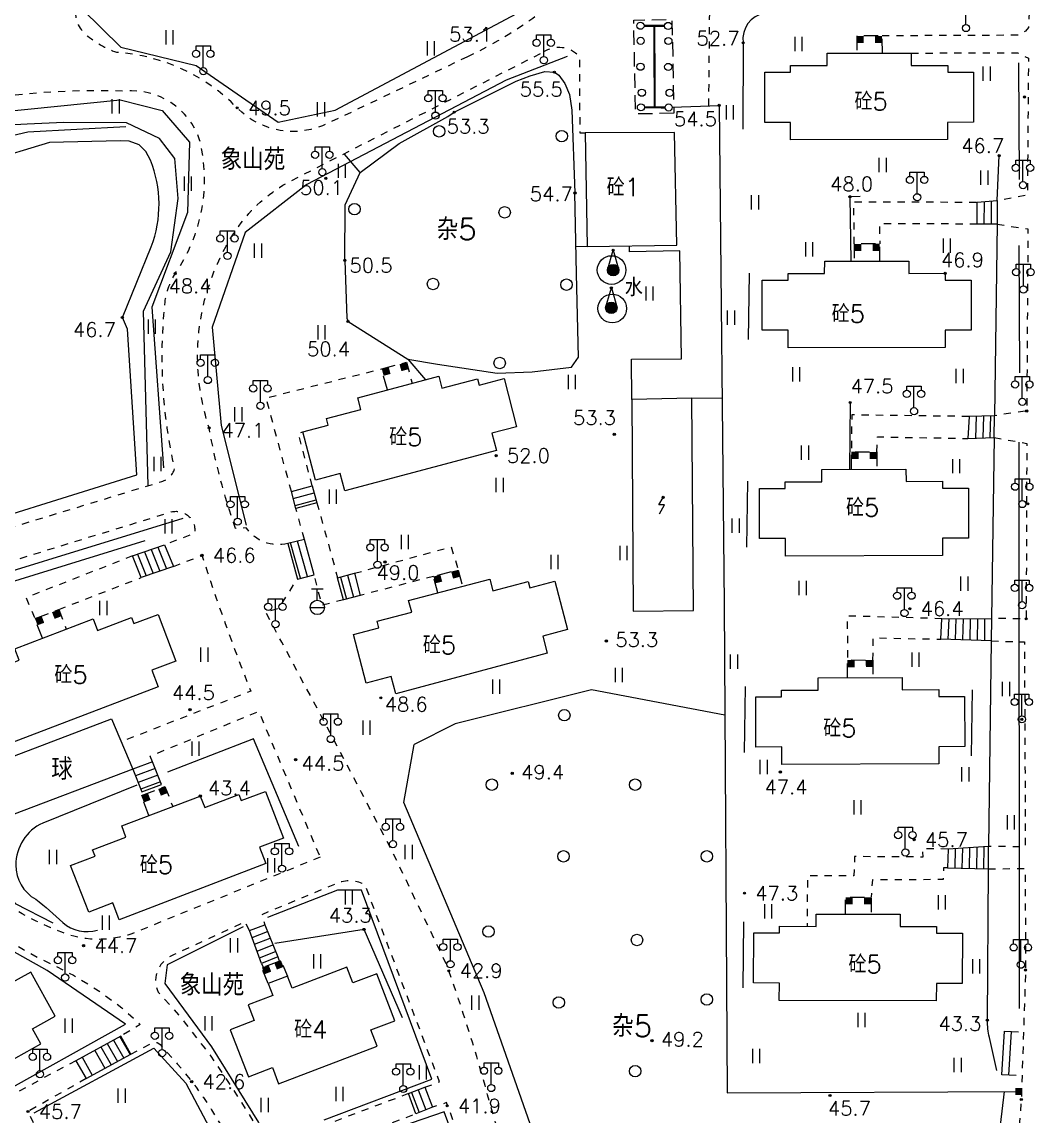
# Model space of a CAD drawing. Extents: x 115374 to 116875, y 149866 to 152432.
# Drawn here: x 115517.2 to 115658.3, y 151713.9 to 151866.7 of the extents above; entities that cross this region are included whole.
import ezdxf
from ezdxf.enums import TextEntityAlignment as Align

# ---------------------------------------------------------------- set-up
doc = ezdxf.new("R2010")
doc.units = 0
doc.header["$MEASUREMENT"] = 0
doc.header["$PDMODE"] = 32
doc.header["$PDSIZE"] = 0.3
doc.linetypes.add('X5', pattern=[3, 2, -1])
doc.linetypes.add('X6', pattern=[2, 1, -1])
doc.layers.get('0').update_dxf_attribs({"linetype": 'CONTINUOUS'})
for name, color, linetype in [('BOUND', 7, 'CONTINUOUS'), ('DLDW', 14, 'CONTINUOUS'), ('DLSS', 5, 'CONTINUOUS'), ('DMTZ', 5, 'CONTINUOUS'), ('GCD', 1, 'CONTINUOUS'), ('GXYZ', 2, 'CONTINUOUS'), ('JMD', 6, 'CONTINUOUS'), ('YZH', 2, 'CONTINUOUS'), ('ZBTZ', 5, 'CONTINUOUS')]:
    doc.layers.add(name, color=color, linetype=linetype)
doc.styles.add('HZ', font='rs.shx', dxfattribs={"bigfont": 'hztxt.shx'})
doc.linetypes.add('X17', pattern='A,9.4,[169,symbolx.shx,S=1,R=0,X=0,Y=0.15],0.6', length=10)
doc.linetypes.add('X19', pattern='A,4.5,[145,symbolx.shx,S=1,R=0,X=0,Y=1],4.5,-0.5,[146,symbolx.shx,S=1,R=0,X=0,Y=0],-0.5', length=10)
doc.linetypes.add('X35', pattern='A,2,[4,symbolt.shx,S=1,R=0,X=0,Y=0],2,[28,symbolt.shx,S=1,R=0,X=0,Y=0],1e-11', length=4)
doc.linetypes.add('X36', pattern='A,2,[4,symbolt.shx,S=1,R=180,X=0,Y=0],2,[28,symbolt.shx,S=1,R=180,X=0,Y=0],1e-11', length=4)
doc.linetypes.add('X4', pattern='A,0,-1e-09,[149,symbolx.shx,S=0.15,R=0,X=0,Y=0],-1.6', length=1.6)
doc.linetypes.add('X49', pattern='A,0,[5,symbolt.shx,S=1,R=0,X=0,Y=0],-10', length=10)

# ---------------------------------------------------------------- blocks, each defined once
blk = doc.blocks.new('GC091')
for p, q in [((-0.79, -0.01), (0.01, 2.79)), ((0.01, 2.79), (0.81, -0.01))]:
    blk.add_line(p, q)
at = {"const_width": 0.8, "flags": 128}
blk.add_lwpolyline([(-0.39, -0.01, 1), (0.41, -0.01, 1)], format="xyb", close=True, dxfattribs=at)
blk.add_circle((0.01, -0.01), 0.8)
blk.add_point((0.01, 2.79))
blk = doc.blocks.new('GC245')
for p, q in [((-0.06, 1.28), (0.54, 2.32)), ((0.36, 2.26), (0.54, 2.32)), ((0.54, 2.32), (0.6, 2.16)), ((0.74, 1.28), (-0.06, 1.28)), ((0, 0), (0.74, 1.28))]:
    blk.add_line(p, q)
blk.add_point((0.54, 2.32))
blk = doc.blocks.new('GC097')
for p, q in [((-1, 2.92), (-1, 3.52)), ((-1, 3.52), (1, 3.52)), ((0, 0.52), (0, 3.52)), ((1, 3.52), (1, 2.92))]:
    blk.add_line(p, q)
for centre in [(-1, 2.42), (1, 2.42), (0.01, 0)]:
    blk.add_circle(centre, 0.5)
blk = doc.blocks.new('GC133')
for p, q in [((-0.81, 2.59), (0.79, 2.59)), ((-0.01, 0.99), (-0.01, 2.59)), ((-1.01, -0.01), (0.99, -0.01))]:
    blk.add_line(p, q)
blk.add_circle((-0.01, -0.01), 1)
blk = doc.blocks.new('GC271')
at = {"const_width": 1}
blk.add_lwpolyline([(-0.5, 0), (0.5, 0)], dxfattribs=at)
blk = doc.blocks.new('GC002')
at = {"const_width": 1}
blk.add_lwpolyline([(-0.5, 0), (0.5, 0)], dxfattribs=at)
blk = doc.blocks.new('GC121')
for p, q in [((-0.5, -0.64), (-0.5, 1.36)), ((-0.5, -0.64), (-0.5, 0.86)), ((0.5, -0.64), (0.5, 1.36))]:
    blk.add_line(p, q)
blk = doc.blocks.new('GC122')
blk.add_circle((0, 0), 0.8)

msp = doc.modelspace()

# ---------------------------------------------------------------- linework, layer by layer
at = {"layer": 'BOUND', "linetype": 'Continuous', "flags": 128}
for points, elevation in [([(115653.29, 151838.4), (115650.5, 151838.43), (115650.53, 151841.49), (115653.32, 151841.7)], 46.41), ([(115652.93, 151811.67), (115649.38, 151811.56), (115649.23, 151808.49), (115652.86, 151808.62)], 45.87), ([(115555.41, 151798.71), (115554.8, 151801.06), (115557.7, 151801.87), (115558.36, 151799.51)], 47.61), ([(115532.62, 151792.08), (115537.1, 151793.63), (115538.32, 151790.61), (115533.83, 151789.05)], 42.41), ([(115555.64, 151788.86), (115557.99, 151789.45), (115556.63, 151794.39), (115554.28, 151793.81)], 46.46), ([(115561.25, 151789.02), (115563.6, 151789.67), (115564.41, 151786.57), (115562.05, 151785.95)], 47.61), ([(115652.48, 151780.21), (115645.45, 151780.45), (115645.58, 151783.32), (115652.49, 151783.35)], 45.07), ([(115533.91, 151759.16), (115536.68, 151760.19), (115535.42, 151763.34), (115532.65, 151762.31)], 43.83), ([(115652.11, 151751.53), (115646.46, 151751.16), (115646.38, 151748.51), (115652.07, 151748.4)], 44.16), ([(115550.64, 151735.17), (115548.95, 151739.76), (115551.11, 151740.59), (115552.89, 151736.1)], 42.44), ([(115530.97, 151725.01), (115524.71, 151721.6), (115526.13, 151719.1), (115532.39, 151722.51)], 43.66), ([(115571.13, 151717), (115573.44, 151717.89), (115574.51, 151715.11), (115572.17, 151714.2)], 40.98)]:
    msp.add_lwpolyline(points, close=True, dxfattribs=dict(at, elevation=elevation))
at = {"layer": 'DLDW', "linetype": 'Continuous'}
for p, q in [((115653.95, 151719.63, 41.6), (115654.31, 151725.73, 41.6)), ((115654.31, 151725.73, 41.6), (115656.3, 151725.61, 41.6)), ((115654.95, 151719.57, 41.6), (115655.3, 151725.67, 41.6)), ((115655.95, 151719.52, 41.6), (115653.95, 151719.63, 41.6))]:
    msp.add_line(p, q, dxfattribs=at)
at = {"layer": 'DLDW', "linetype": 'X4', "elevation": 44.32, "flags": 128}
msp.add_lwpolyline([(115514.76, 151755.49), (115511.6, 151762.46), (115529.67, 151769.33), (115532.65, 151762.31)], close=True, dxfattribs=at)
at = {"layer": 'DLDW', "linetype": 'Continuous'}
for centre in [(115599.49, 151832.01, 53.32), (115599.58, 151826.64, 53.32)]:
    msp.add_circle(centre, 2, dxfattribs=at)
at = {"layer": 'DLSS', "linetype": 'X6', "flags": 128}
for points, elevation in [([(115521.03, 151955.08), (115520.87, 151958.96, -0.288884), (115524.84, 151961.99, -0.081939), (115529.63, 151961.55, 0.099829), (115557.85, 151963.17, -0.041983), (115581.26, 151964.61, -0.172677), (115584.04, 151963.71, -0.0321), (115591.64, 151949.13, -0.038971), (115596.34, 151932.29, -0.024257), (115596.77, 151929.31, -0.098663), (115595.31, 151899.3, 0.026074), (115593.52, 151875.97, -0.094232), (115592.26, 151870.11, -0.066449), (115579.36, 151861.78)], 51.98), ([(115579.36, 151861.78), (115559.96, 151852.52, -0.326748), (115547.22, 151854.65, 0.186061), (115530.43, 151862.38, -0.099788), (115526.15, 151864.84, -0.234983), (115524.69, 151868.42), (115523.36, 151883.74, -0.394849), (115525.95, 151887.18), (115541.33, 151888.53), (115541.59, 151884.89)], 53.28), ([(115554.28, 151793.81, -0.31092), (115548.5, 151796), (115547.01, 151795.91, -0.040467), (115543.31, 151809.96, -0.231663), (115547.11, 151837.67, -0.10375), (115553.6, 151843.85), (115554.04, 151844.11), (115589.99, 151862.47)], 46.45), ([(115589.99, 151862.47, -0.378318), (115594.98, 151861.85), (115595.05, 151851.15), (115595.8, 151851.15)], 46.45), ([(115500, 151791.29), (115536.53, 151802.42, 0.256135), (115538.5, 151804.25, -0.08015), (115537.12, 151827.18, -0.112538), (115538.58, 151831.51, 0.21508), (115541.99, 151850.19, 0.347086), (115531.62, 151856.99, 0.070645), (115500, 151853.54, 0.153625)], 47), ([(115500, 151785.95, -0.144553), (115501.77, 151787.08), (115537.87, 151798.18, -0.570906), (115541.26, 151795.23), (115537.1, 151793.63)], 44.16), ([(115538.32, 151790.61), (115542.31, 151792.17, 0.015589), (115549.12, 151773.2), (115531.03, 151766.12)], 46.57), ([(115593.84, 151666.07, -0.164014), (115591.62, 151685.39, 0.110432), (115588.99, 151697.98, -0.04189), (115581.82, 151718.14, 0.017092), (115576.77, 151734.15), (115576.57, 151734.77), (115568.97, 151750.65, 0.003273), (115551.2, 151784.25), (115553, 151784.75), (115555.64, 151788.86)], 39.46), ([(115558.79, 151750.01), (115532.53, 151739.33, -0.171031), (115523.28, 151739.33, -0.05423), (115515.32, 151743.25, -0.058681), (115509.71, 151750.99, -0.012697)], 44.16), ([(115652.07, 151748.4), (115657.21, 151748.43), (115657.26, 151734.26), (115656.67, 151716.18), (115653.92, 151681.91, -0.176372), (115648.91, 151670.98, -1.488412)], 44.04), ([(115573.44, 151717.89), (115575.47, 151718.66), (115565.09, 151746.13, 0.214631), (115561.39, 151746.46), (115550.63, 151741.98), (115551.11, 151740.59)], 41.97)]:
    msp.add_lwpolyline(points, format="xyb", dxfattribs=dict(at, elevation=elevation))
for points, elevation in [([(115613.06, 151854.94), (115613.2, 151870.39), (115649.5, 151870.65), (115656.61, 151870.47), (115657.08, 151870.33), (115657.48, 151870.13), (115657.72, 151869.84), (115657.8, 151869.63), (115657.77, 151868.38), (115657.67, 151865.88), (115657.24, 151865.37), (115656.4, 151864.82), (115656.08, 151864.79), (115637.27, 151864.71)], 53.71), ([(115641.3, 151862.3), (115656.14, 151862.36), (115657.67, 151861.6), (115657.52, 151842.45), (115653.32, 151841.7)], 46.92), ([(115633.34, 151835.66), (115633.3, 151841.55), (115650.53, 151841.49)], 46.35), ([(115650.5, 151838.43), (115636.87, 151838.45), (115636.91, 151835.67)], 46.41), ([(115653.29, 151838.4), (115657.59, 151837.75), (115657.43, 151812.33), (115652.93, 151811.67)], 46.41), ([(115554.8, 151801.06), (115551.27, 151814.16), (115567.4, 151818.21)], 47.61), ([(115649.38, 151811.56), (115633, 151811.77), (115632.95, 151806.65)], 45.87), ([(115557.7, 151801.87), (115555.75, 151809.24), (115556.39, 151809.41)], 47.61), ([(115636.51, 151806.61), (115636.58, 151808.71), (115649.23, 151808.49)], 45.76), ([(115652.86, 151808.62), (115657.43, 151807.8), (115657.35, 151783.3), (115652.49, 151783.35)], 45.78), ([(115556.63, 151794.39), (115555.41, 151798.71)], 46.46), ([(115558.36, 151799.51), (115561.25, 151789.02)], 47.61), ([(115532.62, 151792.08), (115517.75, 151786.26), (115518.99, 151783.34)], 42.41), ([(115563.6, 151789.67), (115577.1, 151793.36), (115578.07, 151790.15)], 47.61), ([(115522.33, 151784.61), (115533.83, 151789.05)], 44.62), ([(115562.05, 151785.95), (115559.05, 151785.17), (115557.99, 151789.45)], 48.81), ([(115574.62, 151789.23), (115564.41, 151786.57)], 48.81), ([(115645.58, 151783.32), (115632.38, 151783.7), (115632.4, 151777.56)], 45.07), ([(115635.96, 151777.53), (115636, 151780.66), (115645.45, 151780.45)], 45.77), ([(115652.48, 151780.21), (115657.11, 151780.07), (115657.23, 151751.45), (115652.11, 151751.53)], 45.07), ([(115535.42, 151763.34), (115535.07, 151764.13), (115550.22, 151770.38), (115558.79, 151750.01)], 44.61), ([(115646.46, 151751.16), (115642.89, 151751.18), (115642.91, 151750.04), (115633.41, 151750.1), (115633.31, 151747.4), (115626.82, 151747.4), (115626.78, 151740.37)], 44.16), ([(115646.38, 151748.51), (115645.79, 151748.52), (115645.78, 151746.88), (115635.88, 151746.87), (115635.72, 151744.43)], 44.16), ([(115504.98, 151734.06), (115503.68, 151736.84), (115511.5, 151740.83), (115512.44, 151740.2), (115514.01, 151739.15), (115515.74, 151738.08), (115517.39, 151737.14), (115519.44, 151735.99), (115521.16, 151735.16), (115523.19, 151734.14), (115524.37, 151733.55), (115526.72, 151732.12), (115528.4, 151731.02), (115531.13, 151728.98), (115532.76, 151727.54), (115533.7, 151726.65), (115530.97, 151725.01)], 43.66), ([(115552.89, 151736.1), (115553.11, 151735.54)], 42.44), ([(115550.64, 151735.17), (115550.84, 151734.67)], 42.44), ([(115532.39, 151722.51), (115535.6, 151724.18), (115535.86, 151724.17), (115536.06, 151724.13), (115536.27, 151724.02), (115536.47, 151723.86), (115537.47, 151722.75), (115538.14, 151722.02), (115538.87, 151721.17), (115540.21, 151719.55), (115541.48, 151717.89), (115542.52, 151716.44), (115543.65, 151714.75), (115545.12, 151712.35), (115545.88, 151711.01), (115547.71, 151707.39), (115548.52, 151705.55), (115549.36, 151703.46), (115549.85, 151701.64), (115550.39, 151699.71), (115551.06, 151697.86), (115552.12, 151695.57), (115553.28, 151693.6), (115554.89, 151691.38), (115556.25, 151689.77), (115557.54, 151688.18), (115559.05, 151686.44), (115560.49, 151684.88), (115561.99, 151683.37), (115563.33, 151682.09), (115564.83, 151680.75), (115566.44, 151679.39), (115568.68, 151677.63), (115571.37, 151675.72), (115572.79, 151674.79), (115574.43, 151673.78), (115576.1, 151672.82), (115577.62, 151671.92), (115579.13, 151670.82), (115580.47, 151669.63), (115582.12, 151667.78), (115583.2, 151666.25), (115584.11, 151664.66), (115584.57, 151663.7), (115584.98, 151662.67), (115585.19, 151662.07)], 40.13), ([(115524.71, 151721.6), (115513.84, 151715.76), (115516.41, 151711.06)], 43.66), ([(115526.13, 151719.1), (115518.04, 151714.5), (115518.97, 151712.45)], 43.66), ([(115571.13, 151717), (115559.57, 151712.65), (115560.63, 151709.86)], 41.42), ([(115563.31, 151710.88), (115572.17, 151714.2)], 40.98)]:
    msp.add_lwpolyline(points, dxfattribs=dict(at, elevation=elevation))
msp.add_lwpolyline([(115548.95, 151739.76), (115548.31, 151740.98), (115538.41, 151736.42), (115537.37, 151735.87), (115536.58, 151735.02), (115536.23, 151734.37), (115535.92, 151733.57), (115535.83, 151732.85), (115535.87, 151732.21), (115536.04, 151731.55), (115536.22, 151731.17), (115536.97, 151730.34), (115538.15, 151729.02), (115539.04, 151728.01), (115539.99, 151726.83), (115540.71, 151725.89), (115541.99, 151724.24), (115542.48, 151723.63), (115543.56, 151722.21), (115544.33, 151721.06), (115545.3, 151719.67), (115546.64, 151717.64), (115547.83, 151715.74), (115548.57, 151714.57), (115549.69, 151712.74), (115550.34, 151711.3), (115551.26, 151709.21), (115552.04, 151706.81), (115553.01, 151704.01), (115553.57, 151702.08), (115554.34, 151700.37), (115555.22, 151698.56), (115556.05, 151696.96), (115557.48, 151694.63), (115558.61, 151693.09), (115559.85, 151691.27), (115561.02, 151689.88), (115562.12, 151688.66), (115562.77, 151687.94), (115563.55, 151687.19), (115565.06, 151685.78), (115566.07, 151684.89), (115568.11, 151683.19), (115569.59, 151681.99), (115571.31, 151680.77), (115573.01, 151679.7), (115575.37, 151678.53), (115577.05, 151677.85), (115578.22, 151677.37), (115579.41, 151677.1), (115580.54, 151677.05), (115581.64, 151677.15), (115583.13, 151677.75), (115583.81, 151678.16), (115584.48, 151678.72), (115585, 151679.28), (115585.37, 151679.81), (115585.89, 151680.8), (115585.96, 151681.81), (115585.98, 151682.42), (115585.96, 151685.41), (115585.76, 151687.3), (115585.38, 151690.4), (115584.71, 151692.89), (115584.19, 151694.58), (115582.57, 151698.94), (115581.69, 151701.23), (115576.46, 151715.74), (115574.51, 151715.11)], dxfattribs=at)
at = {"layer": 'DMTZ', "linetype": 'X35', "flags": 128}
for points, elevation in [([(115654.74, 151867.89), (115620.87, 151867.91, 0.402207), (115617.84, 151863.73), (115617.82, 151851.67)], 47.58), ([(115500, 151796.74), (115501.04, 151794.2), (115504.01, 151794.27), (115533.2, 151803.4), (115531.93, 151823.76), (115531.2, 151825.37), (115535.22, 151835.27, 0.190564), (115535.12, 151847.34), (115534.5, 151848.54), (115533.53, 151849.49), (115532.13, 151850.02), (115530.91, 151850.04), (115521.05, 151849.8), (115512.09, 151847.1), (115504.5, 151844.93, 0.052861), (115500, 151841.98, 2.123391)], 46.72), ([(115533.2, 151760.07), (115520.1, 151754.78, 0.296624), (115516.34, 151748.92, 0.27515), (115519.11, 151744.15, -0.026417), (115522.9, 151740.89, 0.249958), (115527.73, 151739.81, -0.212186)], 44.54)]:
    msp.add_lwpolyline(points, format="xyb", dxfattribs=dict(at, elevation=elevation))
for points, elevation in [([(115577.52, 151854.06), (115586.15, 151858.39), (115588.13, 151859.11), (115590.15, 151859.75), (115591.5, 151859.64), (115592.11, 151859.22), (115592.95, 151858.07), (115593.62, 151856.52), (115593.95, 151854.33), (115594.37, 151842.78)], 53.3), ([(115534.13, 151826.28), (115537.95, 151834.54), (115538.99, 151841.99), (115538.51, 151847.6), (115536.38, 151850.37), (115531.76, 151852.58), (115523.03, 151852.61), (115517.93, 151852.39), (115515.28, 151852.26), (115513.26, 151852.1), (115506.64, 151850.87), (115501.29, 151849.66), (115500, 151849.24)], 48), ([(115634.17, 151842.26), (115632.76, 151842.24), (115632.9, 151833.24)], 47.46), ([(115653.29, 151838.4), (115652.93, 151811.67)], 46.41), ([(115632.79, 151813.52), (115632.7, 151804.18)], 47.45), ([(115652.86, 151808.62), (115652.49, 151783.35)], 45.78), ([(115652.48, 151780.21), (115652.11, 151751.53)], 45.07), ([(115555.81, 151751.51), (115549.49, 151766.53), (115537.48, 151761.89)], 44.09), ([(115570.29, 151727.57), (115564.94, 151739.93), (115552.49, 151737.95)], 42.39)]:
    msp.add_lwpolyline(points, dxfattribs=dict(at, elevation=elevation))
at = {"layer": 'DMTZ', "linetype": 'X36', "flags": 128}
for points, elevation in [([(115653.32, 151841.7), (115653.58, 151847.98)], 46.41), ([(115562.26, 151833.36), (115562.51, 151825.28), (115562.7, 151824.83), (115571.03, 151819.56), (115573.53, 151816.69)], 50.51), ([(115508.58, 151762.46), (115501.38, 151784.04), (115534.39, 151794.26)], 46.07)]:
    msp.add_lwpolyline(points, dxfattribs=dict(at, elevation=elevation))
for points in [[(115618.58, 151822.33), (115618.72, 151831.55)], [(115618.36, 151793.32), (115618.5, 151802.54)], [(115618.05, 151764.64), (115618.19, 151773.86)], [(115649.73, 151764.16), (115649.87, 151773.38)], [(115617.83, 151731.78), (115617.96, 151741)]]:
    msp.add_lwpolyline(points, dxfattribs=at)
at = {"layer": 'DMTZ', "linetype": 'X36', "elevation": 41.82, "flags": 128}
msp.add_lwpolyline([(115653.24, 151720.23), (115652.21, 151724.85, -0.051687), (115651.93, 151727.25), (115652.07, 151748.4)], format="xyb", dxfattribs=at)
at = {"layer": 'GCD', "linetype": 'Continuous'}
for p in [(115617.84, 151863.73, 52.72), (115591.5, 151859.64, 55.53), (115657.11, 151856.17, 46.8), (115547.22, 151854.65, 49.54), (115614.49, 151855, 54.48), (115577.52, 151854.06, 53.3), (115653.58, 151847.98, 46.66), (115559.61, 151844.81, 50.15), (115594.37, 151842.77, 54.66), (115632.76, 151842.24, 48.02), (115562.26, 151833.36, 50.52), (115538.58, 151831.51, 48.38), (115646.05, 151831.55, 46.92), (115531.2, 151825.37, 46.71), (115562.7, 151824.83, 50.37), (115632.79, 151813.52, 47.45), (115657.43, 151812.33, 45.03), (115543.31, 151809.96, 47.09), (115599.86, 151809.07, 53.32), (115583.37, 151806.09, 51.99), (115657.58, 151799.36, 44.71), (115542.31, 151792.17, 46.57), (115567.85, 151791.24, 49.04), (115641.12, 151784.71, 46.41), (115657.35, 151783.3, 44.12), (115598.76, 151780.2, 53.29), (115567.28, 151772.27, 48.6), (115540.65, 151770.62, 44.46), (115656.74, 151769.27, 43.76), (115555.39, 151763.64, 44.47), (115585.62, 151761.72, 49.44), (115623.04, 151761.91, 47.38), (115542.08, 151758.56, 43.39), (115641.71, 151752.46, 45.71), (115618.03, 151744.99, 47.29), (115564.94, 151739.93, 43.27), (115525.79, 151737.67, 44.66), (115576.77, 151734.15, 42.89), (115657.26, 151734.26, 42.44), (115651.93, 151727.25, 43.3), (115605.12, 151724.4, 49.24), (115540.88, 151718.68, 42.64), (115629.96, 151716.74, 45.69), (115656.67, 151716.18, 41.31), (115518.04, 151714.5, 45.74), (115576.53, 151715.29, 41.92)]:
    msp.add_point(p, dxfattribs=at)
at = {"layer": 'GXYZ', "linetype": 'Continuous', "elevation": 53.14, "flags": 128}
msp.add_lwpolyline([(115610.94, 151784.48), (115610.68, 151814.1), (115602.29, 151813.94), (115602.51, 151784.35)], close=True, dxfattribs=at)
at = {"layer": 'JMD', "linetype": 'Continuous', "flags": 128}
for points in [[(115620.87, 151859.64), (115624.46, 151859.63), (115624.46, 151860.57), (115629.58, 151860.56), (115629.58, 151862.28), (115641.3, 151862.3), (115641.31, 151860.58), (115646.4, 151860.59), (115646.4, 151859.65), (115650.01, 151859.65), (115650, 151852.64), (115646.39, 151852.63), (115646.39, 151850.22), (115624.47, 151850.2), (115624.47, 151852.63), (115620.86, 151852.63)], [(115608.57, 151835.5), (115608.28, 151851.23), (115595.8, 151851.15), (115596.09, 151835.3)], [(115620.52, 151830.6), (115624.11, 151830.59), (115624.11, 151831.53), (115629.22, 151831.52), (115629.23, 151833.23), (115640.95, 151833.26), (115640.95, 151831.54), (115646.05, 151831.55), (115646.05, 151830.61), (115649.66, 151830.6), (115649.65, 151823.59), (115646.04, 151823.59), (115646.04, 151821.17), (115624.12, 151821.15), (115624.12, 151823.59), (115620.51, 151823.59)], [(115556.39, 151809.41), (115559.93, 151810.35), (115559.69, 151811.28), (115564.5, 151812.54), (115564.07, 151814.17), (115575.38, 151817.18), (115575.81, 151815.53), (115580.75, 151816.82), (115580.98, 151815.94), (115584.48, 151816.87), (115586.23, 151810.12), (115582.79, 151809.21), (115583.42, 151806.82), (115562.26, 151801.16), (115561.62, 151803.59), (115558.15, 151802.67)], [(115620.14, 151801.5), (115623.73, 151801.51), (115623.73, 151802.45), (115628.85, 151802.45), (115628.85, 151804.16), (115640.57, 151804.21), (115640.58, 151802.49), (115645.67, 151802.51), (115645.67, 151801.57), (115649.29, 151801.57), (115649.29, 151794.56), (115645.68, 151794.55), (115645.69, 151792.14), (115623.77, 151792.07), (115623.76, 151794.51), (115620.15, 151794.5)], [(115563.48, 151781.09), (115567.02, 151782.03), (115566.78, 151782.96), (115571.59, 151784.22), (115571.16, 151785.85), (115582.47, 151788.86), (115582.9, 151787.2), (115587.84, 151788.5), (115588.07, 151787.62), (115591.57, 151788.55), (115593.32, 151781.8), (115589.88, 151780.88), (115590.51, 151778.5), (115569.35, 151772.83), (115568.71, 151775.26), (115565.24, 151774.34)], [(115509.05, 151773.57), (115512.48, 151774.88), (115512.14, 151775.77), (115516.79, 151777.53), (115516.2, 151779.11), (115527.13, 151783.28), (115527.73, 151781.68), (115532.5, 151783.48), (115532.82, 151782.63), (115536.21, 151783.92), (115538.66, 151777.39), (115535.33, 151776.12), (115536.21, 151773.82), (115515.75, 151765.98), (115514.86, 151768.32), (115511.5, 151767.05)], [(115619.62, 151772.4), (115623.21, 151772.4), (115623.21, 151773.35), (115628.32, 151773.35), (115628.32, 151775.06), (115640.05, 151775.11), (115640.05, 151773.39), (115645.15, 151773.41), (115645.15, 151772.47), (115648.76, 151772.47), (115648.77, 151765.46), (115645.16, 151765.45), (115645.16, 151763.03), (115623.24, 151762.97), (115623.24, 151765.41), (115619.62, 151765.39)], [(115523.96, 151748.85), (115527.39, 151750.15), (115527.05, 151751.05), (115531.7, 151752.81), (115531.11, 151754.38), (115542.08, 151758.56), (115542.69, 151756.96), (115547.46, 151758.76), (115547.78, 151757.91), (115551.16, 151759.2), (115553.7, 151752.67), (115550.36, 151751.4), (115551.22, 151749.12), (115530.74, 151741.29), (115529.85, 151743.62), (115526.51, 151742.35)], [(115619.32, 151739.46), (115622.9, 151739.44), (115622.91, 151740.38), (115628.02, 151740.36), (115628.03, 151742.07), (115639.75, 151742.06), (115639.75, 151740.35), (115644.85, 151740.34), (115644.84, 151739.4), (115648.46, 151739.39), (115648.43, 151732.38), (115644.82, 151732.38), (115644.81, 151729.97), (115622.89, 151730.01), (115622.9, 151732.44), (115619.28, 151732.45)], [(115500, 151722.05), (115502.58, 151717.31), (115505.71, 151719.05), (115506.97, 151716.79), (115519.84, 151723.96), (115518.67, 151726.06), (115521.81, 151727.81), (115518.43, 151733.97), (115515.29, 151732.25), (115514.18, 151734.29), (115507.06, 151730.32), (115506.15, 151731.95), (115503.6, 151730.55), (115504.52, 151728.9), (115501.31, 151727.11), (115502.26, 151725.24), (115500, 151723.97)], [(115548.79, 151719.36), (115552.14, 151720.64), (115553, 151718.39), (115566.75, 151723.64), (115565.89, 151725.89), (115569.22, 151727.16), (115566.71, 151733.74), (115563.37, 151732.47), (115562.54, 151734.64), (115554.89, 151731.71), (115554.25, 151733.38), (115551.56, 151732.36), (115552.2, 151730.69), (115548.77, 151729.38), (115549.62, 151727.22), (115546.25, 151725.93)]]:
    msp.add_lwpolyline(points, close=True, dxfattribs=at)
at = {"layer": 'YZH', "linetype": 'Continuous'}
for p, q in [((115651.5, 151838.42, 46.41), (115651.53, 151841.56, 46.41)), ((115652.5, 151838.41, 46.41), (115652.53, 151841.64, 46.41)), ((115650.38, 151811.59, 45.87), (115650.26, 151808.53, 45.87)), ((115651.38, 151811.62, 45.87), (115651.28, 151808.56, 45.87)), ((115652.38, 151811.65, 45.87), (115652.3, 151808.6, 45.87)), ((115555.05, 151800.09, 47.61), (115557.97, 151800.89, 47.61)), ((115555.3, 151799.12, 47.61), (115558.24, 151799.92, 47.61)), ((115556.05, 151788.96, 46.46), (115554.69, 151793.91, 46.46)), ((115557.02, 151789.2, 46.46), (115555.66, 151794.15, 46.46)), ((115533.33, 151792.32, 42.41), (115534.54, 151789.3, 42.41)), ((115534.27, 151792.65, 42.41), (115535.48, 151789.63, 42.41)), ((115535.22, 151792.98, 42.41), (115536.43, 151789.96, 42.41)), ((115536.16, 151793.31, 42.41), (115537.37, 151790.28, 42.41)), ((115561.67, 151789.14, 47.61), (115562.48, 151786.06, 47.61)), ((115562.64, 151789.4, 47.61), (115563.44, 151786.31, 47.61)), ((115646.47, 151780.42, 45.07), (115646.58, 151783.33, 45.07)), ((115647.49, 151780.38, 45.07), (115647.58, 151783.33, 45.07)), ((115648.51, 151780.35, 45.07), (115648.58, 151783.33, 45.07)), ((115649.52, 151780.31, 45.07), (115649.58, 151783.34, 45.07)), ((115650.54, 151780.28, 45.07), (115650.58, 151783.34, 45.07)), ((115651.56, 151780.24, 45.07), (115651.58, 151783.34, 45.07)), ((115535.79, 151762.41, 43.83), (115533.02, 151761.38, 43.83)), ((115536.17, 151761.48, 43.83), (115533.4, 151760.45, 43.83)), ((115536.54, 151760.55, 43.83), (115533.77, 151759.52, 43.83)), ((115647.46, 151751.22, 44.16), (115647.39, 151748.49, 44.16)), ((115648.45, 151751.29, 44.16), (115648.39, 151748.47, 44.16)), ((115649.45, 151751.35, 44.16), (115649.4, 151748.45, 44.16)), ((115650.45, 151751.42, 44.16), (115650.4, 151748.43, 44.16)), ((115651.45, 151751.48, 44.16), (115651.41, 151748.41, 44.16)), ((115549.3, 151738.81, 42.44), (115551.48, 151739.66, 42.44)), ((115549.65, 151737.86, 42.44), (115551.85, 151738.73, 42.44)), ((115550, 151736.91, 42.44), (115552.22, 151737.8, 42.44)), ((115550.36, 151735.96, 42.44), (115552.59, 151736.87, 42.44)), ((115530.85, 151724.95, 43.66), (115532.28, 151722.45, 43.66)), ((115528.22, 151723.52, 43.66), (115529.64, 151721.02, 43.66)), ((115529.1, 151724, 43.66), (115530.52, 151721.5, 43.66)), ((115529.98, 151724.47, 43.66), (115531.4, 151721.97, 43.66)), ((115525.59, 151722.08, 43.66), (115527.01, 151719.58, 43.66)), ((115527.34, 151723.04, 43.66), (115528.77, 151720.54, 43.66)), ((115571.58, 151717.17, 40.98), (115572.62, 151714.37, 40.98)), ((115572.51, 151717.53, 40.98), (115573.57, 151714.74, 40.98))]:
    msp.add_line(p, q, dxfattribs=at)
at = {"layer": 'YZH', "linetype": 'X5', "elevation": 55.65, "flags": 128}
msp.add_lwpolyline([(115608.18, 151853.9), (115602.84, 151853.79), (115602.57, 151866.9), (115607.91, 151867.01)], close=True, dxfattribs=at)
at = {"layer": 'YZH', "linetype": 'X17', "const_width": 0.3, "flags": 128}
for points, elevation in [([(115604, 151866.11), (115606.88, 151866.1)], 54.6), ([(115605.44, 151866.1), (115605.51, 151854.72)], 54.6), ([(115604.08, 151854.73), (115606.95, 151854.71)], 54.61)]:
    msp.add_lwpolyline(points, dxfattribs=dict(at, elevation=elevation))
at = {"layer": 'YZH', "linetype": 'X5', "flags": 128}
for points, elevation in [([(115637.28, 151862.29), (115637.27, 151864.71), (115633.7, 151864.7), (115633.71, 151862.28)], 46.33), ([(115636.92, 151833.25), (115636.91, 151835.67), (115633.34, 151835.66), (115633.34, 151833.24)], 46.36), ([(115568.19, 151815.27), (115567.4, 151818.21), (115570.86, 151819.13), (115571.64, 151816.19)], 49.86), ([(115632.96, 151804.18), (115632.95, 151806.65), (115636.51, 151806.61), (115636.52, 151804.19)], 45.76), ([(115575.23, 151786.93), (115574.62, 151789.23), (115578.07, 151790.15), (115578.68, 151787.85)], 48.81), ([(115520.04, 151780.58), (115518.99, 151783.34), (115522.33, 151784.61), (115523.38, 151781.85)], 44.62), ([(115632.41, 151775.08), (115632.4, 151777.56), (115635.96, 151777.53), (115635.97, 151775.09)], 45.07), ([(115534.89, 151755.82), (115533.83, 151758.6), (115537.15, 151759.91), (115538.23, 151757.09)], 43.5), ([(115632.15, 151742.07), (115632.15, 151744.43), (115635.72, 151744.43), (115635.71, 151742.07)], 44.72), ([(115551.56, 151732.36), (115550.66, 151734.6), (115553.34, 151735.62), (115554.25, 151733.38)], 42.41)]:
    msp.add_lwpolyline(points, dxfattribs=dict(at, elevation=elevation))
at = {"layer": 'YZH', "linetype": 'X19', "elevation": 54.39, "flags": 128}
msp.add_lwpolyline([(115607.95, 151854.73), (115614.49, 151855), (115615.19, 151785.35), (115615.61, 151717.12), (115656.7, 151717.3)], dxfattribs=at)
at = {"layer": 'YZH', "linetype": 'Continuous', "flags": 128}
for points, elevation in [([(115653.29, 151838.4), (115650.5, 151838.43), (115650.53, 151841.49), (115653.32, 151841.7)], 46.41), ([(115652.93, 151811.67), (115649.38, 151811.56), (115649.23, 151808.49), (115652.86, 151808.62)], 45.87), ([(115555.41, 151798.71), (115554.8, 151801.06), (115557.7, 151801.87), (115558.36, 151799.51)], 47.61), ([(115532.62, 151792.08), (115537.1, 151793.63), (115538.32, 151790.61), (115533.83, 151789.05)], 42.41), ([(115555.64, 151788.86), (115557.99, 151789.45), (115556.63, 151794.39), (115554.28, 151793.81)], 46.46), ([(115561.25, 151789.02), (115563.6, 151789.67), (115564.41, 151786.57), (115562.05, 151785.95)], 47.61), ([(115652.48, 151780.21), (115645.45, 151780.45), (115645.58, 151783.32), (115652.49, 151783.35)], 45.07), ([(115536.68, 151760.19), (115535.42, 151763.34), (115532.65, 151762.31), (115533.91, 151759.16)], 43.83), ([(115652.11, 151751.53), (115646.46, 151751.16), (115646.38, 151748.51), (115652.07, 151748.4)], 44.16), ([(115550.64, 151735.17), (115548.95, 151739.76), (115551.11, 151740.59), (115552.89, 151736.1)], 42.44), ([(115530.97, 151725.01), (115524.71, 151721.6), (115526.13, 151719.1), (115532.39, 151722.51)], 43.66), ([(115571.13, 151717), (115573.44, 151717.89), (115574.51, 151715.11), (115572.17, 151714.2)], 40.98)]:
    msp.add_lwpolyline(points, dxfattribs=dict(at, elevation=elevation))
at = {"layer": 'YZH', "linetype": 'Continuous'}
for centre in [(115603.51, 151866.12, 54.6), (115607.38, 151866.09, 108.5), (115603.54, 151864.02, 54.63), (115607.41, 151863.99, 108.52), (115603.52, 151860.4, 54.62), (115607.39, 151860.37, 108.51), (115603.71, 151856.77, 54.61), (115607.58, 151856.75, 108.51), (115603.58, 151854.73, 54.61), (115607.45, 151854.71, 110.03)]:
    msp.add_circle(centre, 0.5, dxfattribs=at)
at = {"layer": 'ZBTZ', "linetype": 'X49', "flags": 128}
for points in [[(115524.6, 151884.97), (115525.58, 151868.43), (115530.98, 151863.15), (115541.49, 151860.57), (115552.95, 151852.66), (115560.89, 151854.31), (115591.26, 151870.52), (115596.17, 151914.76)], [(115593.3, 151861.82), (115584.79, 151858.5), (115556.93, 151843.97), (115548.32, 151837.26), (115543.73, 151824.03), (115545, 151810.28), (115548.46, 151796.39)], [(115656.44, 151844.64), (115656.33, 151860.94)], [(115500, 151852.64), (115530.89, 151855.77), (115536.75, 151854.27), (115540.58, 151849.86), (115540.29, 151840.04), (115535.31, 151826.83), (115536.96, 151804.4)], [(115656.46, 151817.64), (115656.36, 151835.43)], [(115656.41, 151728.87), (115656.35, 151807.99)], [(115539.65, 151797.3), (115501.22, 151785.5), (115500.53, 151784.76), (115500.53, 151782.9), (115500.53, 151779.66), (115500.88, 151777.3), (115509, 151753.86), (115510.64, 151750.53), (115516.26, 151743.53), (115521.49, 151740.85)], [(115559.37, 151713.34), (115574.41, 151719.02), (115564.57, 151745.41), (115561.25, 151745.41), (115551.46, 151741.59)], [(115548.08, 151740.29), (115537.45, 151735), (115537.15, 151732.36), (115543.64, 151723.54), (115550.2, 151712.99), (115553.73, 151703.04), (115558, 151695.46), (115568.07, 151684.17), (115578.24, 151678.26), (115581.99, 151678.43), (115584.99, 151681.26), (115582.07, 151698.17), (115576.13, 151714.45), (115565.42, 151710.77)], [(115513.38, 151716.53), (115531.62, 151726.69), (115520.69, 151734.18), (115511.22, 151739.51), (115504.66, 151736.33)], [(115518.88, 151714.33), (115535.58, 151723.35), (115540.05, 151718.46), (115548.54, 151702.5), (115553.3, 151691.31), (115560.74, 151683.63)]]:
    msp.add_lwpolyline(points, dxfattribs=at)
at = {"layer": 'ZBTZ', "linetype": 'X4', "flags": 128}
for points, elevation in [([(115562.26, 151833.36), (115562.3, 151841.11), (115564.4, 151845.62), (115569.84, 151849.67), (115576.63, 151853.47), (115577.52, 151854.06)], 50.51), ([(115596.09, 151835.3), (115594.52, 151835.27)], 54.24), ([(115602.29, 151813.94), (115602.25, 151819.55), (115609.22, 151819.6), (115608.99, 151834.67), (115602, 151834.55), (115601.99, 151835.39)], 53.89), ([(115610.68, 151814.1), (115615.02, 151814.14)], 53.14), ([(115615.28, 151769.87), (115596.66, 151773.4), (115577.66, 151768.62), (115571.92, 151765.75)], 54.39), ([(115654.26, 151717.29), (115653.01, 151706.72), (115651.28, 151697), (115646.61, 151678.31), (115636.79, 151661.49), (115626.92, 151649.42), (115622.7, 151647.93), (115616.97, 151648.12), (115610.9, 151653.59), (115605.77, 151662.65), (115601.91, 151672.1), (115595.2, 151692.42), (115590.25, 151706.69), (115581.7, 151731.09), (115570.5, 151757.66), (115571.92, 151765.75)], 54.39)]:
    msp.add_lwpolyline(points, dxfattribs=dict(at, elevation=elevation))
at = {"layer": 'ZBTZ', "linetype": 'Continuous', "flags": 128}
for points, elevation in [([(115500, 151845.55), (115501.7, 151846.61), (115509.39, 151849.3), (115518.03, 151851.32), (115531.7, 151852.03)], 48), ([(115534.81, 151801.9), (115534.13, 151826.28)], 46.82)]:
    msp.add_lwpolyline(points, dxfattribs=dict(at, elevation=elevation))
at = {"layer": 'ZBTZ', "linetype": 'X4', "flags": 128}
for points in [[(115564.4, 151845.62), (115562.22, 151848.19)], [(115571.03, 151819.56), (115575.18, 151818.85), (115583.53, 151817.61), (115588.41, 151817.81), (115593.87, 151818.46), (115594.86, 151819.84), (115594.6, 151831.5), (115594.37, 151842.78)]]:
    msp.add_lwpolyline(points, dxfattribs=at)

# ---------------------------------------------------------------- block references
at = {"layer": 'DLDW', "linetype": 'Continuous'}
for name, p in [('GC097', (115648.94, 151865.8, 46.98)), ('GC097', (115590.02, 151861.31, 54.44)), ('GC097', (115542.49, 151859.78, 49.25)), ('GC097', (115574.9, 151853.57, 52.34)), ('GC097', (115559.1, 151845.68, 50.15)), ('GC097', (115656.9, 151843.85, 46.15)), ('GC097', (115642.13, 151842.17, 46.98)), ('GC097', (115545.87, 151833.98, 48.71)), ('GC091', (115599.69, 151832)), ('GC097', (115656.96, 151829.29, 45.6)), ('GC091', (115599.44, 151826.74)), ('GC097', (115543.12, 151816.64, 47.39)), ('GC097', (115550.46, 151813.05, 49.12)), ('GC097', (115656.8, 151813.61, 45.17)), ('GC097', (115641.69, 151812.29, 46.56)), ('GC097', (115656.8, 151799.33, 44.71)), ('GC097', (115547.29, 151796.87, 46.7)), ('GC097', (115566.81, 151790.86, 49.04)), ('GC097', (115640.35, 151784.11, 46.41)), ('GC097', (115656.77, 151785.2, 44.25)), ('GC097', (115552.56, 151782.56, 46.05)), ('GC097', (115656.74, 151769.27, 43.76)), ('GC097', (115560.29, 151766.51, 45.04)), ('GC097', (115568.96, 151751.83, 43.99)), ('GC097', (115640.48, 151750.68, 45.71)), ('GC097', (115553.48, 151748.41, 43.95)), ('GC097', (115576.98, 151735.06, 42.85)), ('GC097', (115656.6, 151735, 42.54)), ('GC097', (115523.21, 151733.21, 44.81)), ('GC097', (115536.74, 151722.66, 43.18)), ('GC097', (115519.69, 151719.71, 45.51)), ('GC097', (115570.4, 151717.65, 41.29)), ('GC097', (115582.68, 151717.78, 42.58))]:
    msp.add_blockref(name, p, dxfattribs=at)
at = {"layer": 'GXYZ', "linetype": 'Continuous'}
for name, p in [('GC245', (115606.15, 151797.94)), ('GC133', (115558.42, 151784.9, 47.15))]:
    msp.add_blockref(name, p, dxfattribs=at)
at = {"layer": 'YZH', "linetype": 'Continuous'}
for name, p, rotation in [('GC271', (115634.19, 151864.19, 46.35), 0.1282966580278031), ('GC271', (115636.75, 151864.21, 46.36), 180.1282966580278), ('GC271', (115633.85, 151835.16, 46.35), 0.1282966580278031), ('GC271', (115636.41, 151835.18, 46.36), 180.1282966580278), ('GC271', (115568.02, 151817.85, 47.61), 14.9097260738918), ('GC271', (115570.5, 151818.5, 49.86), 194.9097260738918), ('GC271', (115633.45, 151806.13, 44.72), 0.06263586538817958), ('GC271', (115636.01, 151806.1, 44.16), 180.0626358653882), ('GC271', (115575.23, 151788.86, 48.81), 14.9097260738918), ('GC271', (115577.71, 151789.53, 47.61), 194.9097260738918), ('GC271', (115522.03, 151783.94, 44.62), 200.8981065384547), ('GC271', (115519.65, 151783.04, 42.41), 20.89810653845474), ('GC271', (115632.9, 151777.05, 44.72), 0.06263586538817958), ('GC271', (115635.47, 151777.06, 44.16), 180.0626358653882), ('GC271', (115536.86, 151759.25, 43.5), 201.4714379087747), ('GC271', (115534.49, 151758.3, 43.5), 21.47143790877472), ('GC271', (115632.64, 151743.92, 44.72), 0.06263586538817958), ('GC271', (115635.2, 151743.93, 44.16), 180.0626358653882), ('GC271', (115553.05, 151734.97, 41.95), 201.8589742677491), ('GC271', (115551.33, 151734.32, 42.41), 21.06407845626346), ('GC002', (115656.33, 151717.29, 41.36), 359.3607846104659)]:
    msp.add_blockref(name, p, dxfattribs=dict(at, rotation=rotation))
at = {"layer": 'ZBTZ', "linetype": 'Continuous'}
for name, p in [('GC121', (115537.81, 151864.14)), ('GC121', (115574.28, 151862.62)), ('GC121', (115625.6, 151863.2)), ('GC121', (115651.87, 151859.05)), ('GC121', (115530.28, 151854.5)), ('GC121', (115558.94, 151854.08)), ('GC121', (115616, 151853.68)), ('GC122', (115575.42, 151851.37)), ('GC122', (115592.53, 151850.71)), ('GC121', (115637.35, 151846.32)), ('GC121', (115561.86, 151845.5)), ('GC121', (115651.54, 151844.55)), ('GC121', (115540.36, 151843.71)), ('GC121', (115619.53, 151841.1)), ('GC122', (115563.61, 151840.51)), ('GC122', (115584.56, 151840.06)), ('GC121', (115646.3, 151835.04)), ('GC121', (115550.15, 151834.35)), ('GC121', (115627.08, 151834.52)), ('GC122', (115574.56, 151830.06)), ('GC122', (115593.2, 151829.97)), ('GC121', (115604.8, 151828.37)), ('GC121', (115616.17, 151825.01)), ('GC121', (115535.33, 151823.72)), ('GC121', (115559.02, 151822.97)), ('GC122', (115583.87, 151819.02)), ('GC121', (115625.26, 151817.08)), ('GC121', (115648.1, 151816.83)), ('GC121', (115593.97, 151816.03)), ('GC121', (115547.41, 151811.51)), ('GC121', (115626.5, 151806.15)), ('GC121', (115536.12, 151804.57)), ('GC121', (115647.6, 151804.26)), ('GC121', (115583.88, 151801.62)), ('GC121', (115560.61, 151799.99)), ('GC121', (115537.67, 151795.84)), ('GC121', (115616.83, 151795.95)), ('GC121', (115570.66, 151793.65)), ('GC121', (115601.17, 151792.15)), ('GC121', (115591.55, 151790.86)), ('GC121', (115648.75, 151787.87)), ('GC121', (115626.17, 151787.24)), ('GC121', (115528.57, 151784.45)), ('GC121', (115542.67, 151777.92)), ('GC121', (115616.6, 151776.96)), ('GC121', (115641.92, 151777.26)), ('GC121', (115600.52, 151775.1)), ('GC121', (115583.39, 151773.45)), ('GC121', (115654.55, 151773.14)), ('GC122', (115592.89, 151769.84)), ('GC121', (115565.31, 151767.74)), ('GC121', (115541.44, 151764.83)), ('GC121', (115620.73, 151762.24)), ('GC121', (115648.88, 151761.21)), ('GC122', (115582.77, 151760.14)), ('GC122', (115602.77, 151760.14)), ('GC121', (115633.84, 151756.63)), ('GC121', (115655.22, 151754.52)), ('GC121', (115521.55, 151749.7)), ('GC121', (115571.18, 151750.37)), ('GC122', (115592.77, 151750.14)), ('GC122', (115612.77, 151750.14)), ('GC121', (115551.99, 151748.53)), ('GC121', (115562.84, 151744.04)), ('GC121', (115645.59, 151743.36)), ('GC121', (115621.36, 151742.09)), ('GC121', (115528.91, 151740.52)), ('GC122', (115582.31, 151739.63)), ('GC121', (115546.8, 151737.34)), ('GC122', (115603.03, 151738.46)), ('GC121', (115558.42, 151735.13)), ('GC121', (115650.4, 151734.42)), ('GC122', (115612.77, 151730.14)), ('GC121', (115580.49, 151729.32)), ('GC122', (115592.11, 151729.72)), ('GC121', (115543.24, 151726.44)), ('GC121', (115634.39, 151726.94)), ('GC121', (115523.74, 151726.15)), ('GC121', (115619.68, 151721.91)), ('GC121', (115647.82, 151720.62)), ('GC121', (115573.16, 151719.61)), ('GC122', (115602.77, 151720.14)), ('GC121', (115531.12, 151716.34)), ('GC121', (115561.52, 151716.6)), ('GC121', (115551.09, 151715.07))]:
    msp.add_blockref(name, p, dxfattribs=at)

# ---------------------------------------------------------------- texts
at = {"layer": 'DLDW', "linetype": 'Continuous', "style": 'HZ'}
msp.add_text('水', height=2.5, dxfattribs=at).set_placement((115601.34, 151828.34))
msp.add_text('球', height=3, dxfattribs=at).set_placement((115522.77, 151762.47), align=Align.MIDDLE)
at = {"layer": 'GCD', "linetype": 'Continuous', "style": 'HZ'}
for s, p in [('53.1', (115576.81, 151863.93, 53.13)), ('52.7', (115611.34, 151863.38, 52.72)), ('55.5', (115586.66, 151856.24, 55.53)), ('49.5', (115548.72, 151853.65, 49.54)), ('53.3', (115576.47, 151851.07, 53.3)), ('54.5', (115608.18, 151852.1, 54.48)), ('46.7', (115648.28, 151848.37, 46.66)), ('50.1', (115556, 151842.5, 50.15)), ('48.0', (115629.99, 151843.02, 48.02)), ('54.7', (115588.07, 151841.64, 54.66)), ('50.5', (115562.91, 151831.65, 50.52)), ('46.9', (115645.45, 151832.42, 46.92)), ('48.4', (115537.65, 151828.76, 48.38)), ('46.7', (115524.3, 151822.69, 46.71)), ('50.4', (115556.97, 151819.97, 50.37)), ('47.5', (115632.83, 151814.79, 47.45)), ('53.3', (115594.1, 151810.38, 53.32)), ('47.1', (115545.02, 151808.64, 47.09)), ('52.0', (115584.87, 151805.09, 51.99)), ('46.6', (115543.81, 151791.17, 46.57)), ('49.0', (115566.67, 151788.74, 49.04)), ('46.4', (115642.62, 151783.71, 46.41)), ('44.5', (115538.11, 151771.98, 44.46)), ('48.6', (115567.83, 151770.37, 48.6)), ('43.4', (115543.14, 151758.66, 43.39)), ('47.4', (115620.83, 151758.81, 47.38)), ('45.7', (115643.21, 151751.46, 45.71)), ('47.3', (115619.53, 151743.99, 47.29)), ('43.3', (115560.01, 151740.9, 43.27)), ('44.7', (115527.29, 151736.67, 44.66)), ('42.9', (115578.27, 151733.15, 42.89)), ('43.3', (115645.1, 151725.77, 43.3)), ('42.6', (115542.38, 151717.68, 42.64)), ('41.9', (115578.03, 151714.29, 41.92)), ('45.7', (115519.54, 151713.5, 45.74))]:
    msp.add_text(s, height=2, dxfattribs=at).set_placement(p)
at = {"layer": 'GCD', "linetype": 'Continuous', "lineweight": -3, "style": 'HZ'}
for s, p in [('53.3', (115600, 151779.37, 53.29)), ('44.5', (115556.2, 151762.12, 44.47)), ('49.4', (115586.86, 151760.89, 49.44)), ('49.2', (115606.36, 151723.57, 49.24)), ('45.7', (115629.68, 151713.95, 45.69))]:
    msp.add_text(s, height=2, dxfattribs=at).set_placement(p)
at = {"layer": 'JMD', "linetype": 'Continuous', "style": 'HZ'}
for s, height, p in [('砼5', 2.5, (115635.72, 151855.69)), ('象山苑', 3, (115549.42, 151847.61)), ('砼1', 2.5, (115601.13, 151843.72)), ('砼5', 2.5, (115632.53, 151826.04)), ('砼5', 2.5, (115570.77, 151808.83)), ('砼5', 2.5, (115634.53, 151798.98)), ('砼5', 2.5, (115575.47, 151779.77)), ('砼5', 2.5, (115524.04, 151775.63)), ('砼5', 2.5, (115631.36, 151768.16)), ('砼5', 2.5, (115535.96, 151749.09)), ('砼5', 2.5, (115634.87, 151735.21)), ('象山苑', 3, (115543.7, 151732.34)), ('砼4', 2.5, (115557.51, 151726.1))]:
    msp.add_text(s, height=height, dxfattribs=at).set_placement(p, align=Align.MIDDLE)
at = {"layer": 'ZBTZ', "linetype": 'Continuous', "style": 'HZ'}
for p in [(115577.87, 151837.86), (115602.35, 151726.59)]:
    msp.add_text('杂5', height=3, dxfattribs=at).set_placement(p, align=Align.MIDDLE)

doc.saveas('drawing.dxf')
